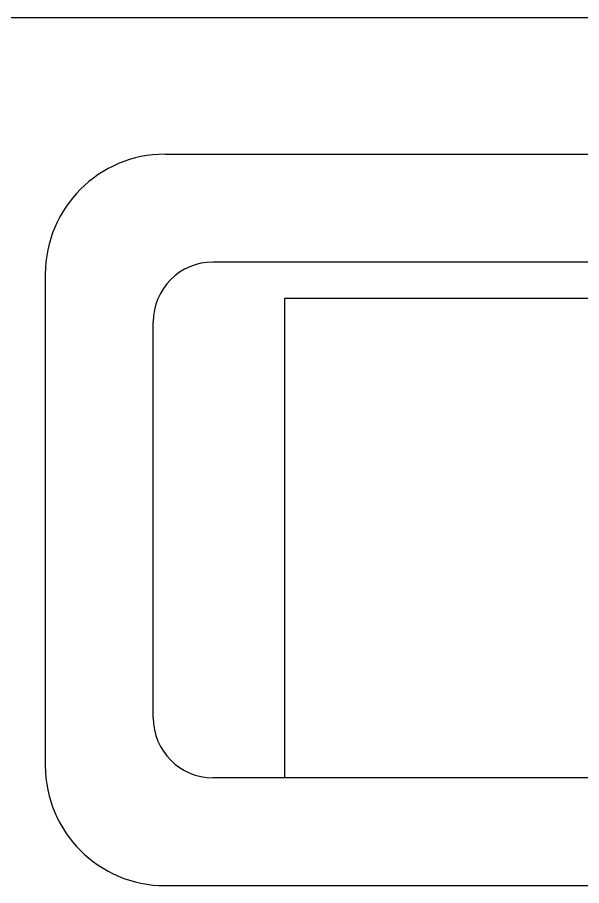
# Model space of a CAD drawing. Extents: x 12811826 to 27008858, y -1172757 to 50528.
# Drawn here: x 13476897.7 to 13477034.7, y -157440.3 to -157229.8 of the extents above; entities that cross this region are included whole.
import ezdxf

# ---------------------------------------------------------------- set-up
doc = ezdxf.new("R2010")
doc.units = 0
doc.header["$LTSCALE"] = 1000
doc.header["$MEASUREMENT"] = 0
doc.layers.add('JZ_0', color=7, linetype='Continuous')

# ---------------------------------------------------------------- blocks, each defined once
blk = doc.blocks.new('抗震大样1')
at = {"color": 5, "linetype": 'Continuous'}
for p, q in [((2091.74, -3695.96), (2241.29, -3695.96)), ((2277.01, -3733.34), (2108.35, -3733.34)), ((2050.2, -3737.5), (2050.2, -3907.82)), ((2133.28, -3911.97), (2133.28, -3745.8)), ((2133.28, -3745.8), (2277.01, -3745.8)), ((2087.58, -3891.2), (2087.58, -3754.11)), ((2274.52, -3911.97), (2108.35, -3911.97)), ((2091.74, -3949.36), (2548.69, -3949.36))]:
    blk.add_line(p, q, dxfattribs=at)
for centre, radius, start, end in [((2091.74, -3737.5), 41.54, 90, 180), ((2108.35, -3754.11), 20.77, 90, 180), ((2108.35, -3891.2), 20.77, 180, 270), ((2091.74, -3907.82), 41.54, 180, 270)]:
    blk.add_arc(centre, radius, start, end, dxfattribs=at)

msp = doc.modelspace()

# ---------------------------------------------------------------- linework, layer by layer
at = {"layer": 'JZ_0', "color": 8}
msp.add_line((13474518.09, -157229.79), (13491751.08, -157229.79), dxfattribs=at)

# ---------------------------------------------------------------- block references
at = {"xscale": 0.7, "yscale": 0.7, "zscale": 0.7}
msp.add_blockref('抗震大样1', (13475469.37, -154675.8), dxfattribs=at)

doc.saveas('drawing.dxf')
